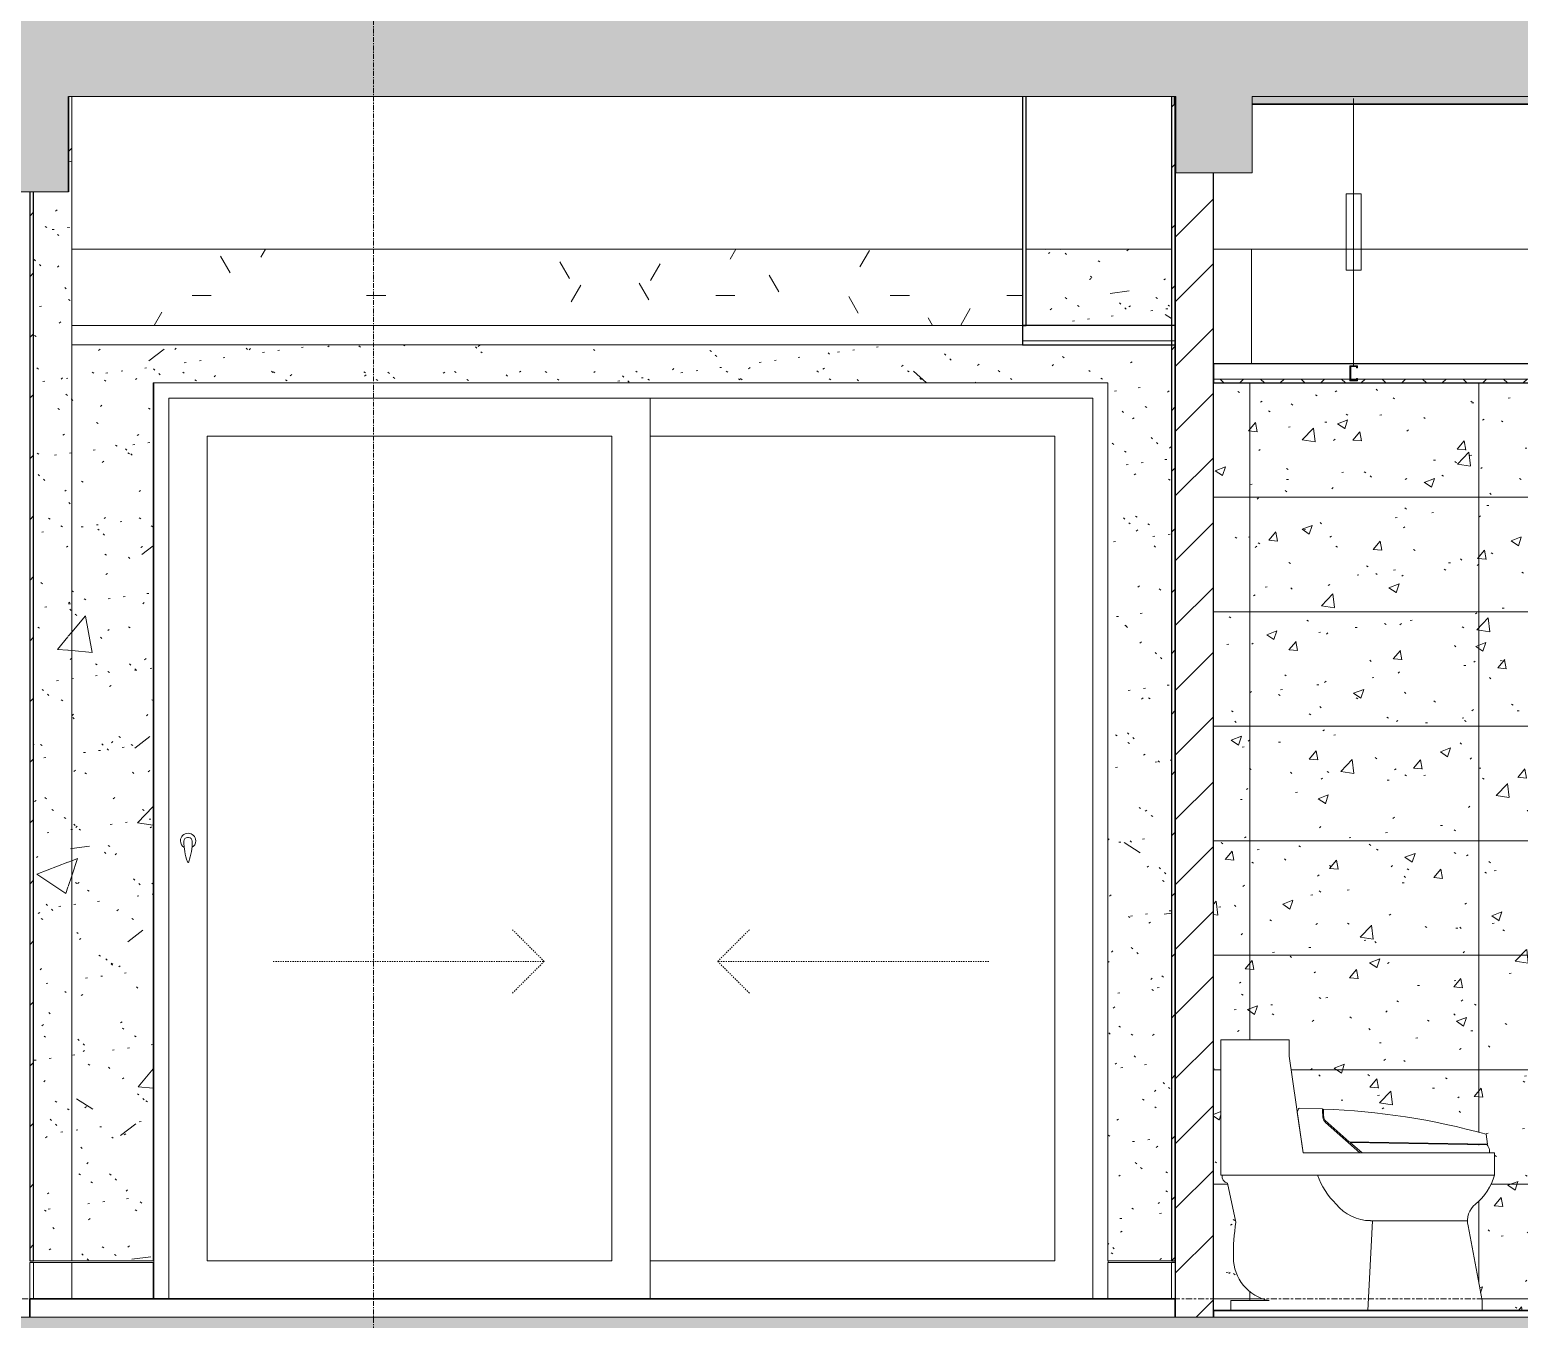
# Model space of a CAD drawing. Header units: millimetres. Extents: x -92143 to -2058, y -8802 to 35300.
# Drawn here: x -25437 to -21536, y 2147 to 5525 of the extents above; entities that cross this region are included whole.
import ezdxf

# ---------------------------------------------------------------- set-up
doc = ezdxf.new("R2010")
doc.units = ezdxf.units.MM
for name, pattern in [('Centre', [31.75, 6.35, -4.7625, 15.875, -4.7625]), ('Dash', [6.35, 3.175, -3.175]), ('Grid Line', [22.225, 12.7, -3.175, 3.175, -3.175])]:
    doc.linetypes.add(name, pattern=pattern)
for name, color, linetype, lineweight in [('0-1', 7, 'Continuous', 5), ('A-CLNG', 13, 'Continuous', 9), ('A-CLNG-1', 250, 'Continuous', 25), ('A-CLNG-2', 7, 'Continuous', 9), ('A-CLNG-PATT-1', 9, 'Continuous', 9), ('A-CLNG-PATT-3', 254, 'Continuous', 18), ('A-DETL-GENF', 92, 'Continuous', 9), ('A-DETL-GENF-1', 7, 'Continuous', 9), ('A-DETL-THIN', 151, 'Continuous', 9), ('A-DOOR', 31, 'Continuous', 9), ('A-DOOR-FRAM', 31, 'Continuous', 9), ('A-DOOR-GLAZ', 31, 'Continuous', 9), ('A-DOOR-HDLN', 31, 'Dash', 18), ('A-FLOR-1', 10, 'Continuous', 35), ('A-FLOR-HRAL', 11, 'Continuous', 9), ('A-FLOR-HRAL-1', 253, 'Continuous', 18), ('A-FLOR-HRAL-2', 9, 'Continuous', 9), ('A-FLOR-LEVL-2', 51, 'Centre', 9), ('A-FLOR-PATT-1', 7, 'Continuous', 9), ('A-WALL-2', 250, 'Continuous', 25), ('A-WALL-PATT-1', 7, 'Continuous', 9), ('A-WALL-PATT-2', 9, 'Continuous', 9), ('I-WALL-1', 250, 'Continuous', 25), ('I-WALL-2', 7, 'Continuous', 9), ('P-SANR-FIXT', 6, 'Continuous', 9), ('P-SANR-FIXT-1', 7, 'Continuous', 9), ('S-BEAM-2', 7, 'Continuous', 9), ('S-BEAM-3', 10, 'Continuous', 35), ('S-COLS-1', 7, 'Continuous', 9), ('S-GRID-1', 1, 'Grid Line', 9)]:
    doc.layers.add(name, color=color, linetype=linetype, lineweight=lineweight)
pattern_1 = [(45, (-51987.05, 14125), (-79.5495, 79.5495), [])]
pattern_2 = [(50, (-51987.05, 14125), (1093.104, -95.634), [114.3, -1257.3]), (355, (-51987, 14125), (-211.457, 1146.34), [91.44, -1005.84]), (100.451, (-51896, 14117), (881.656, 1050.7), [97.14, -1068.54]), (46.184, (-51987, 14429.8), (1626.475, -252.257), [171.45, -1885.95]), (96.636, (-51851.5, 14408.8), (1424.416, 1484.565), [145.71, -1602.81]), (351.184, (-51987, 14429.8), (1424.43, 1484.55), [137.16, -1508.76]), (21, (-51834.65, 14353.6), (909.686, -613.59), [114.3, -1257.3]), (326, (-51834.7, 14353.6), (370.812, 1105.13), [91.44, -1005.84]), (71.451, (-51758.8, 14302.5), (1280.503, 491.528), [97.14, -1068.54]), (37.5, (-51987.05, 14125), (18.5313, 507.3303), [50.292, -943.356, 50.292, -970.788, -1009.65]), (37.5, (-51987.05, 14125), (18.5313, 507.3303), [-2014.728, 50.292, -959.358]), (7.5, (-51987.05, 14125), (400.918, 601.084), [50.292, -531.876, 50.292, -920.496, -384.81]), (7.5, (-51987.05, 14125), (400.918, 601.084), [-1552.956, 50.292, -334.518]), (327.5, (-52326.9, 14125), (813.545, -34.3737), [50.292, -330.708, 50.292, -1138.428, -1577.34]), (327.5, (-52326.9, 14125), (813.545, -34.3737), [-1569.72, 50.292, -1527.048]), (317.5, (-52479.3, 14125), (888.775, 152.56), [50.292, -445.008, 50.292, -739.14, -1120.14]), (317.5, (-52479.3, 14125), (888.775, 152.56), [-1284.732, 50.292, -1069.848])]
pattern_3 = [(37.5, (-51987.05, 14125), (-4.79953, 146.8239), [5.029, -110.795, 5.029, -124.511, -123.825]), (37.5, (-51987.05, 14125), (-4.79953, 146.8239), [-245.364, 5.029, -118.796]), (7.5, (-51987.05, 14125), (134.8574, 215.0472), [5.029, -57.455, 5.029, -99.365, -40.005]), (7.5, (-51987.05, 14125), (134.8574, 215.0472), [-166.878, 5.029, -34.976]), (327.5, (-52080.78, 14125), (237.29776, 0.4316), [5.029, -33.071, 5.029, -132.131, -179.07]), (327.5, (-52080.78, 14125), (237.29776, 0.4316), [-175.26, 5.029, -174.041]), (317.5, (-52080.78, 14125), (229.067, 66.8792), [5.029, -14.021, 5.029, -84.887, -102.87]), (317.5, (-52080.78, 14125), (229.067, 66.8792), [-108.966, 5.029, -97.841])]

# ---------------------------------------------------------------- blocks, each defined once
blk = doc.blocks.new('NCV_TKTC_KET CAU_rvt-1-TKCS_MẶT CẮT E')
at = {"layer": 'A-FLOR-PATT-1'}
h = blk.add_hatch(color=256, dxfattribs=at)
h.paths.add_polyline_path([(-49461.4, 5330), (-48635.6, 5330), (-48635.6, 5350), (-50536.9, 5350), (-50536.9, 5330), (-50078, 5330)])
h.paths.add_polyline_path([(-20336.9, 5330), (-20336.9, 5350), (-22235.3, 5350), (-22235.3, 5330), (-20484.2, 5330)])
h.paths.add_polyline_path([(-73236.9, 5330), (-73236.9, 5350), (-75336.9, 5350), (-75336.9, 5330), (-73506.3, 5330)])
h.paths.add_polyline_path([(-66936.9, 5330), (-65032.3, 5330), (-65032.3, 5350), (-66936.9, 5350)])
h.paths.add_polyline_path([(-48433.3, 5330), (-48433.3, 5350), (-48435.6, 5350), (-48435.6, 5330)])
h.paths.add_polyline_path([(-22435.3, 5330), (-22435.3, 5350), (-22438.4, 5350), (-22438.4, 5330)])
h.paths.add_polyline_path([(-28536.9, 5330), (-28536.9, 5350), (-30435.3, 5350), (-30435.3, 5330), (-29115.7, 5330)])
h.paths.add_polyline_path([(-42336.9, 5330), (-40434.4, 5330), (-40434.4, 5350), (-42336.9, 5350)])
h.paths.add_polyline_path([(-58736.9, 5330), (-56833.3, 5330), (-56833.3, 5350), (-58736.9, 5350)])
h.paths.add_polyline_path([(-30638.4, 5330), (-30635.3, 5330), (-30635.3, 5350), (-30638.4, 5350)])
at = {"layer": 'A-FLOR-1'}
for p, q in [((-22438.4, 5350), (-22438.4, 5330)), ((-22438.4, 5330), (-22435.3, 5330)), ((-22235.3, 5330), (-20336.9, 5330))]:
    blk.add_line(p, q, dxfattribs=at)
at = {"layer": 'S-BEAM-2'}
for p, q in [((-22836.9, 4950), (-25326.9, 4950)), ((-22446.9, 4950), (-22826.9, 4950)), ((-20436.9, 4950), (-22336.9, 4950))]:
    blk.add_line(p, q, dxfattribs=at)
at = {"layer": 'S-BEAM-3'}
for p, q in [((-25335.3, 5100), (-25335.3, 5350)), ((-22436.9, 5350), (-22436.9, 5150))]:
    blk.add_line(p, q, dxfattribs=at)
blk = doc.blocks.new('TOILET - TOILET-V9-TKCS_MẶT CẮT E')
at = {"layer": 'P-SANR-FIXT-1'}
for p, q in [((-30517.2, 2878.8), (-30338.3, 2878.8)), ((-30517.2, 2524.5), (-30517.2, 2878.8)), ((-30338.3, 2878.8), (-30338.3, 2836.1)), ((-30338.3, 2836.1), (-30301.7, 2582.7)), ((-30317.1, 2688.9), (-30313.7, 2698.1)), ((-30311.6, 2699.4), (-30250.9, 2697.8)), ((-30248.1, 2680.7), (-30248.1, 2697.1)), ((-30301.7, 2582.7), (-30317.1, 2688.9)), ((-30181.1, 2611.6), (-30244.4, 2667.8)), ((-30243, 2662.1), (-30153.7, 2582.7)), ((-29822.8, 2631.3), (-29819.2, 2605.3)), ((-30153.7, 2582.7), (-30301.7, 2582.7)), ((-30301.7, 2582.7), (-29800.4, 2582.7)), ((-29819.2, 2605.3), (-30181.1, 2611.6)), ((-30179, 2610), (-29819.9, 2603.7)), ((-30147, 2582.7), (-30179, 2610)), ((-29813.5, 2582.7), (-30147, 2582.7)), ((-29813.5, 2590.7), (-29813.5, 2582.7)), ((-29800.4, 2582.7), (-29800.4, 2524.5)), ((-30514.1, 2524.5), (-30517.2, 2524.5)), ((-29800.4, 2524.5), (-30517.2, 2524.5)), ((-30477.9, 2400.8), (-30499.7, 2503.3)), ((-30132.1, 2170), (-30119.8, 2404.9)), ((-30125, 2404.9), (-29871.4, 2404.9)), ((-29869.9, 2391.5), (-29833.3, 2195.4)), ((-30491, 2195.4), (-30391, 2195.4)), ((-30491, 2170), (-30491, 2195.4)), ((-29833.3, 2195.4), (-29833.3, 2170))]:
    blk.add_line(p, q, dxfattribs=at)
for centre, radius, start, end in [((-30311.7, 2697.2), 2.2, 88.5161, 155.4839), ((-29006, 2708.4), 1244.9, 180.4858, 181.4436), ((-30310.2, 889.5), 1808.7, 74.3662, 88.0305), ((-30226.7, 2679.8), 24, 186.6549, 227.3451), ((-30223.8, 2680.7), 24.3, 180, 212), ((-29845.4, 2583), 32.8, 13.4486, 39.0703), ((-30495.4, 2521.7), 18.9, 171.5586, 257), ((-30070.1, 2594.4), 206.2, 199.8317, 225.1361), ((-29944.9, 2564.8), 150, 309.0587, 344.4161), ((-30125, 2521.3), 116.3, 218.8786, 270), ((-29814.7, 2404.2), 56.7, 129.0587, 192.9413), ((-29921.6, 2314.2), 563, 171.1596, 180.5723), ((-30367.9, 2309.8), 116.7, 180.5723, 258.5666)]:
    blk.add_arc(centre, radius, start, end, dxfattribs=at)
blk = doc.blocks.new('Railing - Railing-973099-TKCS_MẶT CẮT E')
at = {"layer": 'A-FLOR-HRAL-1'}
for p, q in [((-25426.9, 2295), (-25436.9, 2295)), ((-25436.9, 2295), (-25436.9, 2200)), ((-25426.9, 2200), (-25426.9, 2295)), ((-25436.9, 2200), (-25426.9, 2200))]:
    blk.add_line(p, q, dxfattribs=at)
at = {"layer": 'A-FLOR-HRAL-2'}
for p, q in [((-25426.9, 2295), (-25326.9, 2295)), ((-25326.9, 2295), (-25113.5, 2295)), ((-25326.9, 2295), (-25326.9, 2200)), ((-25113.5, 2295), (-25113.5, 2200))]:
    blk.add_line(p, q, dxfattribs=at)
blk = doc.blocks.new('Railing - Railing-962042-TKCS_MẶT CẮT E')
at = {"layer": 'A-FLOR-HRAL-1'}
for p, q in [((-22436.9, 2295), (-22446.9, 2295)), ((-22446.9, 2295), (-22446.9, 2200)), ((-22436.9, 2200), (-22436.9, 2295)), ((-22446.9, 2200), (-22436.9, 2200))]:
    blk.add_line(p, q, dxfattribs=at)
blk = doc.blocks.new('Railing - Railing-962044-TKCS_MẶT CẮT E')
at = {"layer": 'A-FLOR-HRAL-2'}
for p, q in [((-22613.5, 2200), (-22613.5, 2295)), ((-22613.5, 2295), (-22446.9, 2295))]:
    blk.add_line(p, q, dxfattribs=at)
blk = doc.blocks.new('CL_01-VÁCH DỰNG THẠCH CAO CĂN HỘ LOẠI 1-5D12 - CL_01-VÁCH DỰNG THẠCH CAO CĂN HỘ LOẠI 1A-5-960021-TKCS_MẶT CẮT E')
at = {"layer": 'A-CLNG-PATT-3'}
h = blk.add_hatch(dxfattribs=at)
h.set_pattern_fill('FP_2', color=256, style=0, pattern_type=2)
h.set_pattern_definition([(0, (-51987.05, 14125), (609.6, 152.4), [50.292, -406.908, 50.292, -406.908, -2438.4]), (0, (-51987.05, 14125), (609.6, 152.4), [-914.4, 50.292, -864.108, 50.292, -406.908, -1066.8]), (0, (-51987.05, 14125), (609.6, 152.4), [-2286, 50.292, -254.508, 50.292, -711.708]), (120, (-51758.45, 14201.2), (-436.7823, 451.7291), [50.292, -406.908, 50.292, -2845.308]), (120, (-51758.45, 14201.2), (-436.7823, 451.7291), [-507.492, -406.908, 50.292, -864.108, -1524]), (120, (-51758.45, 14201.2), (-436.7823, 451.7291), [-1828.8, 50.292, -406.908, 50.292, -1016.508]), (120, (-51758.45, 14201.2), (-436.7823, 451.7291), [-2336.292, -254.508, 50.292, -711.708]), (240, (-51682.25, 14506), (-172.8177, -604.1291), [50.292, -406.908, 50.292, -406.908, -2438.4]), (240, (-51682.25, 14506), (-172.8177, -604.1291), [-914.4, 50.292, -864.108, 50.292, -406.908, -1066.8]), (240, (-51682.25, 14506), (-172.8177, -604.1291), [-2286, 50.292, -254.508, 50.292, -711.708])])
h.paths.add_polyline_path([(-22836.9, 4750), (-22836.9, 4950), (-25326.9, 4950), (-25326.9, 4750), (-22950.4, 4750)])
at = {"layer": 'A-CLNG-1'}
for p, q in [((-22836.9, 5350), (-22836.9, 4750)), ((-22826.9, 4750), (-22826.9, 5350)), ((-22836.9, 4750), (-22826.9, 4750))]:
    blk.add_line(p, q, dxfattribs=at)
at = {"layer": 'A-CLNG-2'}
blk.add_line((-22836.9, 4750), (-25326.9, 4750), dxfattribs=at)
blk = doc.blocks.new('NCV_TKTC_TANG 1_rvt-1-TKCS_MẶT CẮT E')
at = {"layer": 'A-CLNG-PATT-1'}
h = blk.add_hatch(dxfattribs=at)
h.set_pattern_fill('FP_4', color=256, style=0, pattern_type=2)
h.set_pattern_definition([(45, (-51987.05, 14125), (-53.03301, 53.03301), []), (135, (-51987.05, 14125), (-53.03301, -53.03301), [])])
h.paths.add_polyline_path([(-20484.2, 4600), (-20436.9, 4600), (-20436.9, 4610), (-20759.4, 4609), (-20759.4, 4605), (-20779.4, 4605), (-20779.4, 4610), (-20790.5, 4609), (-20790.5, 4600), (-20759.4, 4600)])
h.paths.add_polyline_path([(-22014.4, 4600), (-20883.4, 4600), (-20882.9, 4609), (-21359.4, 4607.5), (-21359.4, 4605), (-21379.4, 4605), (-21379.4, 4610), (-21959.4, 4610), (-21959.4, 4605), (-21979.4, 4605), (-21979.4, 4610), (-22336.9, 4610), (-22336.9, 4600)])
h.paths.add_polyline_path([(-20776.9, 4607.5), (-20760.8, 4609), (-20761.9, 4610), (-20776.9, 4609)])
h.paths.add_polyline_path([(-21376.9, 4607.5), (-21361.9, 4607.5), (-21361.9, 4610), (-21376.9, 4610)])
h.paths.add_polyline_path([(-21961.9, 4607.5), (-21961.9, 4610), (-21976.9, 4610), (-21976.9, 4607.5)])
at = {"layer": 'A-WALL-PATT-1'}
h = blk.add_hatch(dxfattribs=at)
h.set_pattern_fill('FP_5', color=256, style=0, pattern_type=2)
h.set_pattern_definition(pattern_1)
h.paths.add_polyline_path([(-22446.9, 2300), (-22436.9, 2300), (-22436.9, 5350), (-22446.9, 5350), (-22446.9, 2325.3)])
h = blk.add_hatch(dxfattribs=at)
h.set_pattern_fill('FP_5', color=256, style=0, pattern_type=2)
h.set_pattern_definition(pattern_1)
h.paths.add_polyline_path([(-25436.9, 2300), (-25426.9, 2300), (-25426.9, 5100), (-25436.9, 5100), (-25436.9, 2325.3)])
at = {"layer": 'A-WALL-PATT-2'}
h = blk.add_hatch(dxfattribs=at)
h.set_pattern_fill('FP_7', color=256, style=0, pattern_type=2)
h.set_pattern_definition(pattern_2)
h.paths.add_polyline_path([(-25326.9, 2300), (-25326.9, 5350), (-25335.3, 5350), (-25336.9, 2300)])
h = blk.add_hatch(dxfattribs=at)
h.set_pattern_fill('FP_6', color=256, style=0, pattern_type=2)
h.set_pattern_definition(pattern_3)
h.paths.add_polyline_path([(-25326.9, 2300), (-25326.9, 5350), (-25335.3, 5350), (-25336.9, 2300)])
h = blk.add_hatch(dxfattribs=at)
h.set_pattern_fill('FP_1', color=256, style=0, pattern_type=2)
h.set_pattern_definition([(45, (-51987.05, 14125), (-84.8528, 84.8528), [])])
h.paths.add_polyline_path([(-22435.3, 2151.9), (-22336.9, 2151.9), (-22336.9, 5150), (-22435.3, 5150), (-22436.9, 2151.9)])
h = blk.add_hatch(dxfattribs=at)
h.set_pattern_fill('FP_7', color=256, style=0, pattern_type=2)
h.set_pattern_definition(pattern_2)
h.paths.add_polyline_path([(-25416.5, 2300), (-25336.9, 2300), (-25336.9, 5100), (-25426.9, 5100), (-25426.9, 2300)])
h = blk.add_hatch(dxfattribs=at)
h.set_pattern_fill('FP_6', color=256, style=0, pattern_type=2)
h.set_pattern_definition(pattern_3)
h.paths.add_polyline_path([(-25416.5, 2300), (-25336.9, 2300), (-25336.9, 5100), (-25426.9, 5100), (-25426.9, 2300)])
h = blk.add_hatch(dxfattribs=at)
h.set_pattern_fill('FP_7', color=256, style=0, pattern_type=2)
h.set_pattern_definition(pattern_2)
h.paths.add_polyline_path([(-25326.9, 2300), (-25113.5, 2300), (-25113.5, 4600), (-22613.5, 4600), (-22613.5, 2300), (-22446.9, 2300), (-22446.9, 4700), (-25326.9, 4700), (-25326.9, 2325.3)])
h.paths.add_polyline_path([(-22581.5, 4750), (-22446.9, 4750), (-22446.9, 4950), (-22826.9, 4950), (-22826.9, 4750)])
h = blk.add_hatch(dxfattribs=at)
h.set_pattern_fill('FP_6', color=256, style=0, pattern_type=2)
h.set_pattern_definition(pattern_3)
h.paths.add_polyline_path([(-25326.9, 2300), (-25113.5, 2300), (-25113.5, 4600), (-22613.5, 4600), (-22613.5, 2300), (-22446.9, 2300), (-22446.9, 4700), (-25326.9, 4700), (-25326.9, 2325.3)])
h.paths.add_polyline_path([(-22581.5, 4750), (-22446.9, 4750), (-22446.9, 4950), (-22826.9, 4950), (-22826.9, 4750)])
h = blk.add_hatch(dxfattribs=at)
h.set_pattern_fill('FP_18', color=256, style=0, pattern_type=2)
h.set_pattern_definition([(50, (-51987.05, 14125), (273.276, -23.909), [28.575, -314.325]), (355, (-51987.05, 14125), (-52.8646, 286.585), [22.86, -251.46]), (100.451, (-51964.28, 14123), (220.4138, 262.6745), [24.285, -267.135]), (46.184, (-51987.05, 14201.2), (406.6187, -63.0646), [42.862, -471.487]), (96.636, (-51953.17, 14195.94), (356.104, 371.1414), [36.428, -400.703]), (351.184, (-51987.05, 14201.2), (356.1075, 371.138), [34.29, -377.19]), (21, (-51948.95, 14182.15), (227.4212, -153.3982), [28.575, -314.325]), (326, (-51948.95, 14182.15), (92.7027, 276.2822), [22.86, -251.46]), (71.451, (-51930, 14169.37), (320.1254, 122.8816), [24.285, -267.135]), (37.5, (-51987.05, 14125), (4.63248, 126.8326), [5.029, -243.383, 5.029, -250.241, -252.413]), (37.5, (-51987.05, 14125), (4.63248, 126.8326), [-503.682, 5.029, -247.383]), (7.5, (-51987.05, 14125), (100.22916, 150.2711), [5.029, -140.513, 5.029, -237.668, -96.203]), (7.5, (-51987.05, 14125), (100.22916, 150.2711), [-388.239, 5.029, -91.173]), (327.5, (-52072.01, 14125), (203.38684, -8.5935), [5.029, -90.221, 5.029, -292.151, -394.335]), (327.5, (-52072.01, 14125), (203.38684, -8.5935), [-392.43, 5.029, -389.306]), (317.5, (-52110.11, 14125), (222.1944, 38.1398), [5.029, -118.796, 5.029, -192.329, -280.035]), (317.5, (-52110.11, 14125), (222.1944, 38.1398), [-321.183, 5.029, -275.006])])
h.paths.add_polyline_path([(-22336.9, 2170), (-22291, 2170), (-22291, 2195.4), (-22191, 2195.4), (-22216.1, 2203.5), (-22238.8, 2217.1), (-22257.8, 2235.4), (-22272.2, 2257.6), (-22281.3, 2282.4), (-22284.5, 2308.6), (-22283.1, 2354.8), (-22277.9, 2400.8), (-22299.7, 2503.3), (-22307.9, 2507.6), (-22313.2, 2515.2), (-22314.1, 2524.5), (-22317.2, 2524.5), (-22317.2, 2878.8), (-22138.3, 2878.8), (-22138.3, 2836.1), (-22117.1, 2688.9), (-22111.6, 2699.4), (-22050.9, 2697.8), (-22049.2, 2671.5), (-22043, 2662.1), (-21953.7, 2582.7), (-21947, 2582.7), (-21979, 2610), (-21619.2, 2602.5), (-21613.5, 2590.7), (-21613.5, 2582.7), (-21600.4, 2582.7), (-21600.4, 2524.5), (-21613.5, 2493), (-21633.3, 2465.4), (-21659.2, 2439.3), (-21665.9, 2428.5), (-21670, 2416.6), (-21671.4, 2404.1), (-21669.9, 2391.5), (-21633.3, 2195.4), (-21633.3, 2170), (-20446.9, 2170), (-20446.9, 4600), (-20782.9, 4600), (-20782.9, 4598), (-20891, 4598), (-20891, 4600), (-22336.9, 4600), (-22336.9, 2325.3)])
h.paths.add_polyline_path([(-21336.5, 2200), (-21336.5, 4400), (-20536.5, 4400), (-20536.5, 2200), (-21100.8, 2200)])
h.paths.add_polyline_path([(-21619.2, 2605.3), (-21981.1, 2611.6), (-22045.2, 2670.4), (-22048.1, 2686.9), (-22046.7, 2697), (-21904.7, 2686.5), (-21762.7, 2664.5), (-21622.8, 2631.3), (-21619.9, 2610.8)])
h = blk.add_hatch(dxfattribs=at)
h.set_pattern_fill('FP_24', color=256, style=0, pattern_type=2)
h.set_pattern_definition([(0, (-20441.94, 2200), (0, 300), []), (90, (-20441.94, 2200), (-600, 4e-14), [])])
h.paths.add_polyline_path([(-22336.9, 2170), (-22291, 2170), (-22291, 2195.4), (-22191, 2195.4), (-22216.1, 2203.5), (-22238.8, 2217.1), (-22257.8, 2235.4), (-22272.2, 2257.6), (-22281.3, 2282.4), (-22284.5, 2308.6), (-22283.1, 2354.8), (-22277.9, 2400.8), (-22299.7, 2503.3), (-22307.9, 2507.6), (-22313.2, 2515.2), (-22314.1, 2524.5), (-22317.2, 2524.5), (-22317.2, 2878.8), (-22138.3, 2878.8), (-22138.3, 2836.1), (-22117.1, 2688.9), (-22111.6, 2699.4), (-22050.9, 2697.8), (-22049.2, 2671.5), (-22043, 2662.1), (-21953.7, 2582.7), (-21947, 2582.7), (-21979, 2610), (-21619.2, 2602.5), (-21613.5, 2590.7), (-21613.5, 2582.7), (-21600.4, 2582.7), (-21600.4, 2524.5), (-21613.5, 2493), (-21633.3, 2465.4), (-21659.2, 2439.3), (-21665.9, 2428.5), (-21670, 2416.6), (-21671.4, 2404.1), (-21669.9, 2391.5), (-21633.3, 2195.4), (-21633.3, 2170), (-20446.9, 2170), (-20446.9, 4600), (-20782.9, 4600), (-20782.9, 4598), (-20891, 4598), (-20891, 4600), (-22336.9, 4600), (-22336.9, 2325.3)])
h.paths.add_polyline_path([(-21336.5, 2200), (-21336.5, 4400), (-20536.5, 4400), (-20536.5, 2200), (-21100.8, 2200)])
h.paths.add_polyline_path([(-21619.2, 2605.3), (-21981.1, 2611.6), (-22045.2, 2670.4), (-22048.1, 2686.9), (-22046.7, 2697), (-21904.7, 2686.5), (-21762.7, 2664.5), (-21622.8, 2631.3), (-21619.9, 2610.8)])
at = {"layer": 'A-CLNG-1'}
for p, q in [((-22436.9, 4750), (-22836.9, 4750)), ((-22836.9, 4750), (-22836.9, 4700)), ((-22436.9, 4700), (-22436.9, 4750)), ((-22836.9, 4700), (-22436.9, 4700)), ((-20436.9, 4650), (-22336.9, 4650)), ((-22336.9, 4650), (-22336.9, 4600)), ((-22336.9, 4600), (-20891, 4600))]:
    blk.add_line(p, q, dxfattribs=at)
at = {"layer": 'A-CLNG-2'}
for p, q in [((-25326.9, 4750), (-22836.9, 4750)), ((-22836.9, 4700), (-25326.9, 4700)), ((-22436.9, 4710), (-22836.9, 4710)), ((-21979.1, 4610), (-22336.9, 4610)), ((-21960.1, 4610), (-21976.9, 4610)), ((-21379.1, 4610), (-21959.4, 4610))]:
    blk.add_line(p, q, dxfattribs=at)
at = {"layer": 'A-FLOR-1'}
for p, q in [((-22436.9, 2200), (-25436.9, 2200)), ((-25436.9, 2200), (-25436.9, 2151.9)), ((-22436.9, 2151.9), (-22436.9, 2200)), ((-20436.9, 2170), (-22336.9, 2170)), ((-22336.9, 2170), (-22336.9, 2151.9))]:
    blk.add_line(p, q, dxfattribs=at)
at = {"layer": 'A-WALL-2'}
for p, q in [((-22436.9, 5350), (-22436.9, 2151.9)), ((-22336.9, 2151.9), (-22336.9, 5150))]:
    blk.add_line(p, q, dxfattribs=at)
at = {"layer": 'I-WALL-1'}
for p, q in [((-22446.9, 5350), (-22446.9, 2300)), ((-22436.9, 2300), (-22436.9, 5350)), ((-25436.9, 5100), (-25436.9, 2300)), ((-25426.9, 2300), (-25426.9, 5100)), ((-25436.9, 2300), (-25426.9, 2300)), ((-22446.9, 2300), (-22436.9, 2300))]:
    blk.add_line(p, q, dxfattribs=at)
at = {"layer": 'I-WALL-2'}
for p, q in [((-25326.9, 5350.2), (-25326.9, 2300)), ((-25113.5, 2300), (-25113.5, 4600)), ((-25113.5, 4600), (-22613.5, 4600)), ((-22613.5, 4600), (-22613.5, 2300)), ((-25426.9, 2300), (-25336.9, 2300)), ((-25326.9, 2300), (-25336.9, 2300)), ((-25326.9, 2300), (-25113.5, 2300)), ((-22613.5, 2300), (-22446.9, 2300))]:
    blk.add_line(p, q, dxfattribs=at)
at = {"layer": 'S-COLS-1'}
blk.add_line((-22236.9, 4950), (-22236.9, 4650), dxfattribs=at)
at = {"layer": 'A-CLNG'}
blk.add_blockref('CL_01-VÁCH DỰNG THẠCH CAO CĂN HỘ LOẠI 1-5D12 - CL_01-VÁCH DỰNG THẠCH CAO CĂN HỘ LOẠI 1A-5-960021-TKCS_MẶT CẮT E', (0, 0), dxfattribs=at)
at = {"layer": 'A-FLOR-HRAL'}
for name in ['Railing - Railing-973099-TKCS_MẶT CẮT E', 'Railing - Railing-962044-TKCS_MẶT CẮT E', 'Railing - Railing-962042-TKCS_MẶT CẮT E']:
    blk.add_blockref(name, (0, 0), dxfattribs=at)
at = {"layer": 'P-SANR-FIXT'}
blk.add_blockref('TOILET - TOILET-V9-TKCS_MẶT CẮT E', (8200, 0), dxfattribs=at)
blk = doc.blocks.new('DEG_02-DEG_03 - DEG_02-2500x2400mm-CỬA ĐI 02 CÁNH TRƯỢT-V75-TKCS_MẶT CẮT E')
at = {"layer": 'A-DOOR'}
for p, q in [((-71560.3, 2200), (-71560.3, 4560)), ((-72720.3, 2300), (-72720.3, 4460)), ((-72720.3, 4460), (-71660.3, 4460)), ((-71660.3, 4460), (-71660.3, 2300)), ((-71660.3, 2300), (-72720.3, 2300))]:
    blk.add_line(p, q, dxfattribs=at)
at = {"layer": 'A-DOOR', "flags": 128}
blk.add_lwpolyline([(-72768.8, 3408.7), (-72768.8, 3408.7), (-72768.8, 3408.7), (-72768.8, 3408.7), (-72768.8, 3408.7), (-72768.9, 3408.7), (-72768.9, 3408.7), (-72768.9, 3408.7), (-72768.9, 3408.7), (-72768.9, 3408.7), (-72769, 3408.7), (-72769, 3408.7), (-72769, 3408.7), (-72769, 3408.7), (-72769.1, 3408.7), (-72769.1, 3408.7), (-72769.1, 3408.7), (-72769.2, 3408.7), (-72769.2, 3408.7), (-72769.3, 3408.7), (-72769.3, 3408.7), (-72769.4, 3408.7), (-72769.4, 3408.7), (-72769.5, 3408.7), (-72769.5, 3408.7), (-72769.6, 3408.7), (-72769.6, 3408.7), (-72769.7, 3408.7), (-72769.7, 3408.7), (-72769.8, 3408.7), (-72769.8, 3408.7), (-72769.9, 3408.7), (-72769.9, 3408.7), (-72770, 3408.7), (-72770.1, 3408.7), (-72770.1, 3408.7), (-72770.2, 3408.7), (-72770.2, 3408.7), (-72770.3, 3408.7), (-72770.4, 3408.7), (-72770.4, 3408.7), (-72770.5, 3408.7), (-72770.5, 3408.7), (-72770.6, 3408.7), (-72770.7, 3408.7), (-72770.7, 3408.7), (-72770.8, 3408.7), (-72770.8, 3408.7), (-72770.9, 3408.7), (-72770.9, 3408.7), (-72771, 3408.7), (-72771, 3408.7), (-72771.1, 3408.7), (-72771.1, 3408.7), (-72771.2, 3408.7), (-72771.2, 3408.7), (-72771.3, 3408.7), (-72771.3, 3408.7), (-72771.4, 3408.7), (-72771.4, 3408.7), (-72771.5, 3408.7), (-72771.5, 3408.7), (-72771.5, 3408.7), (-72771.6, 3408.7), (-72771.6, 3408.7), (-72771.6, 3408.7), (-72771.7, 3408.7), (-72771.7, 3408.7), (-72771.7, 3408.7), (-72771.7, 3408.7), (-72771.7, 3408.7), (-72771.8, 3408.7), (-72771.8, 3408.7), (-72771.8, 3408.7), (-72771.8, 3408.7), (-72771.8, 3408.7), (-72771.8, 3408.7)], dxfattribs=at)
at = {"layer": 'A-DOOR'}
for centre, radius, start, end in [((-72770.3, 3400), 20, 0, 180), ((-72770.3, 3400), 20, 180, 240), ((-72771.8, 3399.2), 9.45, 90, 180), ((-72616.5, 3399.2), 164.8, 180, 199.134), ((-72768.8, 3399.2), 9.45, 0, 90), ((-72924.1, 3399.2), 164.8, 340.866, 0), ((-72770.3, 3400), 20, 300, 360), ((-72769.9, 3346), 2.34, 199.134, 261.031), ((-72770.7, 3346), 2.34, 278.969, 340.866)]:
    blk.add_arc(centre, radius, start, end, dxfattribs=at)
at = {"layer": 'A-DOOR-FRAM'}
for p, q in [((-72860.3, 4600), (-72860.3, 2200)), ((-72820.3, 2200), (-72820.3, 4560)), ((-72820.3, 4560), (-70400.3, 4560)), ((-70400.3, 2200), (-70400.3, 4560)), ((-70360.3, 2295), (-70360.3, 2300))]:
    blk.add_line(p, q, dxfattribs=at)
at = {"layer": 'A-DOOR-GLAZ'}
for p, q in [((-70500.3, 4460), (-71560.3, 4460)), ((-70500.3, 2300), (-70500.3, 4460)), ((-71560.3, 2300), (-70500.3, 2300))]:
    blk.add_line(p, q, dxfattribs=at)
at = {"layer": 'A-DOOR-HDLN'}
for p, q in [((-71837.6, 3084.2), (-71922.4, 3169.1)), ((-71383.1, 3084.2), (-71298.2, 3169.1)), ((-72547.6, 3084.2), (-71837.6, 3084.2)), ((-71837.6, 3084.2), (-71922.4, 2999.4)), ((-71383.1, 3084.2), (-71298.2, 2999.4)), ((-70673.1, 3084.2), (-71383.1, 3084.2))]:
    blk.add_line(p, q, dxfattribs=at)
blk = doc.blocks.new('Repeating Detail - THANH TREO TRẦN 700-V208-TKCS_MẶT CẮT E')
at = {"layer": 'A-DETL-GENF'}
for points in [[(-66377.4, 28405), (-66357.4, 28405), (-66357.4, 28411), (-66359.9, 28407.5), (-66374.9, 28407.5), (-66374.9, 28442.5), (-66359.9, 28442.5), (-66357.4, 28439), (-66357.4, 28445), (-66377.4, 28445)], [(-65777.4, 28405), (-65757.4, 28405), (-65757.4, 28411), (-65759.9, 28407.5), (-65774.9, 28407.5), (-65774.9, 28442.5), (-65759.9, 28442.5), (-65757.4, 28439), (-65757.4, 28445), (-65777.4, 28445)], [(-65177.4, 28405), (-65157.4, 28405), (-65157.4, 28411), (-65159.9, 28407.5), (-65174.9, 28407.5), (-65174.9, 28442.5), (-65159.9, 28442.5), (-65157.4, 28439), (-65157.4, 28445), (-65177.4, 28445)]]:
    blk.add_hatch(color=256, dxfattribs=at).paths.add_polyline_path(points)
for p, q in [((-66367.4, 28445), (-66367.4, 29145)), ((-65767.4, 28445), (-65767.4, 29145)), ((-65167.4, 28445), (-65167.4, 29145)), ((-66387.4, 28895), (-66347.4, 28895)), ((-66387.4, 28695), (-66387.4, 28895)), ((-66347.4, 28895), (-66347.4, 28695)), ((-65787.4, 28895), (-65747.4, 28895)), ((-65787.4, 28695), (-65787.4, 28895)), ((-65747.4, 28895), (-65747.4, 28695)), ((-65187.4, 28895), (-65147.4, 28895)), ((-65187.4, 28695), (-65187.4, 28895)), ((-65147.4, 28895), (-65147.4, 28695)), ((-66347.4, 28695), (-66387.4, 28695)), ((-65747.4, 28695), (-65787.4, 28695)), ((-65147.4, 28695), (-65187.4, 28695)), ((-66357.4, 28445), (-66377.4, 28445)), ((-66377.4, 28445), (-66377.4, 28405)), ((-66357.4, 28445), (-66377.4, 28445)), ((-66377.4, 28445), (-66377.4, 28405)), ((-66374.9, 28442.5), (-66359.9, 28442.5)), ((-66374.9, 28407.5), (-66374.9, 28442.5)), ((-66374.9, 28407.5), (-66374.9, 28442.5)), ((-66374.9, 28442.5), (-66359.9, 28442.5)), ((-66359.9, 28442.5), (-66359.9, 28439)), ((-66359.9, 28442.5), (-66359.9, 28439)), ((-66359.9, 28439), (-66357.4, 28439)), ((-66359.9, 28439), (-66357.4, 28439)), ((-66357.4, 28439), (-66357.4, 28445)), ((-66357.4, 28439), (-66357.4, 28445)), ((-65757.4, 28445), (-65777.4, 28445)), ((-65777.4, 28445), (-65777.4, 28405)), ((-65757.4, 28445), (-65777.4, 28445)), ((-65777.4, 28445), (-65777.4, 28405)), ((-65774.9, 28442.5), (-65759.9, 28442.5)), ((-65774.9, 28407.5), (-65774.9, 28442.5)), ((-65774.9, 28407.5), (-65774.9, 28442.5)), ((-65774.9, 28442.5), (-65759.9, 28442.5)), ((-65759.9, 28442.5), (-65759.9, 28439)), ((-65759.9, 28442.5), (-65759.9, 28439)), ((-65759.9, 28439), (-65757.4, 28439)), ((-65759.9, 28439), (-65757.4, 28439)), ((-65757.4, 28439), (-65757.4, 28445)), ((-65757.4, 28439), (-65757.4, 28445)), ((-65157.4, 28445), (-65177.4, 28445)), ((-65177.4, 28445), (-65177.4, 28405)), ((-65157.4, 28445), (-65177.4, 28445)), ((-65177.4, 28445), (-65177.4, 28405)), ((-65174.9, 28442.5), (-65159.9, 28442.5)), ((-65174.9, 28407.5), (-65174.9, 28442.5)), ((-65174.9, 28407.5), (-65174.9, 28442.5)), ((-65174.9, 28442.5), (-65159.9, 28442.5)), ((-65159.9, 28442.5), (-65159.9, 28439)), ((-65159.9, 28442.5), (-65159.9, 28439)), ((-65159.9, 28439), (-65157.4, 28439)), ((-65159.9, 28439), (-65157.4, 28439)), ((-65157.4, 28439), (-65157.4, 28445)), ((-65157.4, 28439), (-65157.4, 28445)), ((-66377.4, 28405), (-66357.4, 28405)), ((-66377.4, 28405), (-66357.4, 28405)), ((-66359.9, 28407.5), (-66374.9, 28407.5)), ((-66359.9, 28407.5), (-66374.9, 28407.5)), ((-66357.4, 28411), (-66359.9, 28411)), ((-66359.9, 28411), (-66359.9, 28407.5)), ((-66357.4, 28411), (-66359.9, 28411)), ((-66359.9, 28411), (-66359.9, 28407.5)), ((-66357.4, 28405), (-66357.4, 28411)), ((-66357.4, 28405), (-66357.4, 28411)), ((-65777.4, 28405), (-65757.4, 28405)), ((-65777.4, 28405), (-65757.4, 28405)), ((-65759.9, 28407.5), (-65774.9, 28407.5)), ((-65759.9, 28407.5), (-65774.9, 28407.5)), ((-65757.4, 28411), (-65759.9, 28411)), ((-65759.9, 28411), (-65759.9, 28407.5)), ((-65757.4, 28411), (-65759.9, 28411)), ((-65759.9, 28411), (-65759.9, 28407.5)), ((-65757.4, 28405), (-65757.4, 28411)), ((-65757.4, 28405), (-65757.4, 28411)), ((-65177.4, 28405), (-65157.4, 28405)), ((-65177.4, 28405), (-65157.4, 28405)), ((-65159.9, 28407.5), (-65174.9, 28407.5)), ((-65159.9, 28407.5), (-65174.9, 28407.5)), ((-65157.4, 28411), (-65159.9, 28411)), ((-65159.9, 28411), (-65159.9, 28407.5)), ((-65157.4, 28411), (-65159.9, 28411)), ((-65159.9, 28411), (-65159.9, 28407.5)), ((-65157.4, 28405), (-65157.4, 28411)), ((-65157.4, 28405), (-65157.4, 28411))]:
    blk.add_line(p, q, dxfattribs=at)

msp = doc.modelspace()

# ---------------------------------------------------------------- hatches: boundary and pattern name
at = {"layer": 'A-DETL-GENF-1'}
msp.add_hatch(color=256, dxfattribs=at).paths.add_polyline_path([(-17236.9, 4950), (-17236.9, 5550), (-78233.3, 5550), (-78233.3, 4950), (-77935.7, 4950), (-77935.7, 5350), (-73233.6, 5350), (-73233.6, 5150), (-73033.3, 5150), (-73033.3, 5350), (-70108.5, 5350), (-70108.5, 5100), (-69708.5, 5100), (-69708.5, 5350), (-65032.3, 5350), (-65032.3, 5150), (-64832.3, 5150), (-64832.3, 5350), (-61933.6, 5350), (-61933.6, 5100), (-61533.6, 5100), (-61533.6, 5350), (-56833.3, 5350), (-56833.3, 5150), (-56633.3, 5150), (-56633.3, 5350), (-53733.2, 5350), (-53733.2, 5100), (-53333.2, 5100), (-53333.2, 5350), (-48635.6, 5350), (-48635.6, 5150), (-48435.6, 5150), (-48435.6, 5350), (-45535.3, 5350), (-45535.3, 5100), (-45134.4, 5100), (-45134.4, 5350), (-40434.4, 5350), (-40434.4, 5150), (-40234.4, 5150), (-40234.4, 5350), (-37436.9, 5350), (-37436.9, 5100), (-37037.4, 5100), (-37037.4, 5350), (-33860.3, 5350), (-33860.3, 5100), (-33436.9, 5100), (-33436.9, 5350), (-30635.3, 5350), (-30635.3, 5150), (-30435.3, 5150), (-30435.3, 5350), (-25735.7, 5350), (-25735.7, 5100), (-25335.7, 5100), (-25335.7, 5350), (-22435.3, 5350), (-22435.3, 5150), (-22235.3, 5150), (-22235.3, 5350), (-17535.3, 5350), (-17535.3, 4950)])
h = msp.add_hatch(color=256, dxfattribs=at)
h.paths.add_polyline_path([(-78233.3, 1550), (-77935.7, 1550), (-77935.7, 1950), (-73233.6, 1950), (-73233.6, 1750), (-73033.3, 1750), (-73033.3, 1950), (-70108.5, 1950), (-70108.5, 1700), (-69708.5, 1700), (-69708.5, 1950), (-65032.3, 1950), (-65032.3, 1750), (-64832.3, 1750), (-64832.3, 1950), (-61933.6, 1950), (-61933.6, 1700), (-61533.6, 1700), (-61533.6, 1950), (-56833.3, 1950), (-56833.3, 1750), (-56633.3, 1750), (-56633.3, 1950), (-53733.2, 1950), (-53733.2, 1700), (-53333.2, 1700), (-53333.2, 1950), (-48635.6, 1950), (-48635.6, 1750), (-48435.6, 1750), (-48435.6, 1950), (-45535.3, 1950), (-45535.3, 1700), (-45134.4, 1700), (-45134.4, 1950), (-40434.4, 1950), (-40434.4, 1750), (-40234.4, 1750), (-40234.4, 1950), (-37436.9, 1950), (-37436.9, 1700), (-37037.4, 1700), (-37037.4, 2150), (-78233.3, 2150), (-78233.3, 1716.5)])
h.paths.add_polyline_path([(-17236.9, 1550), (-17236.9, 2151.9), (-33836.9, 2151.9), (-33836.9, 1700), (-33436.9, 1700), (-33436.9, 1950), (-30635.3, 1950), (-30635.3, 1750), (-30435.3, 1750), (-30435.3, 1950), (-25735.7, 1950), (-25735.7, 1700), (-25335.7, 1700), (-25335.7, 1950), (-22435.3, 1950), (-22435.3, 1750), (-22235.3, 1750), (-22235.3, 1950), (-17535.3, 1950), (-17535.3, 1550), (-17401.6, 1550)])

# ---------------------------------------------------------------- linework, layer by layer
at = {"layer": 'A-DETL-THIN'}
for p, q in [((-25335.7, 5100), (-25335.7, 5350)), ((-25335.7, 5350), (-22435.3, 5350)), ((-22435.3, 5350), (-22435.3, 5150)), ((-22235.3, 5150), (-22235.3, 5350)), ((-22235.3, 5350), (-17535.3, 5350)), ((-22435.3, 5150), (-22235.3, 5150)), ((-25735.7, 5100), (-25335.7, 5100)), ((-17236.9, 2151.9), (-33836.9, 2151.9))]:
    msp.add_line(p, q, dxfattribs=at)
at = {"layer": 'A-FLOR-LEVL-2'}
msp.add_line((-92142.8, 2200), (-5549.7, 2200), dxfattribs=at)
at = {"layer": 'S-GRID-1'}
msp.add_line((-24536.9, -1796.5), (-24536.9, 30542.5), dxfattribs=at)

# ---------------------------------------------------------------- block references
at = {"layer": '0-1'}
for name in ['NCV_TKTC_KET CAU_rvt-1-TKCS_MẶT CẮT E', 'NCV_TKTC_TANG 1_rvt-1-TKCS_MẶT CẮT E']:
    msp.add_blockref(name, (0, 0), dxfattribs=at)
at = {"layer": 'A-DETL-GENF'}
msp.add_blockref('Repeating Detail - THANH TREO TRẦN 700-V208-TKCS_MẶT CẮT E', (44397.9, -23800), dxfattribs=at)
at = {"layer": 'A-DOOR'}
msp.add_blockref('DEG_02-DEG_03 - DEG_02-2500x2400mm-CỬA ĐI 02 CÁNH TRƯỢT-V75-TKCS_MẶT CẮT E', (47747.9, 0), dxfattribs=at)

doc.saveas('drawing.dxf')
